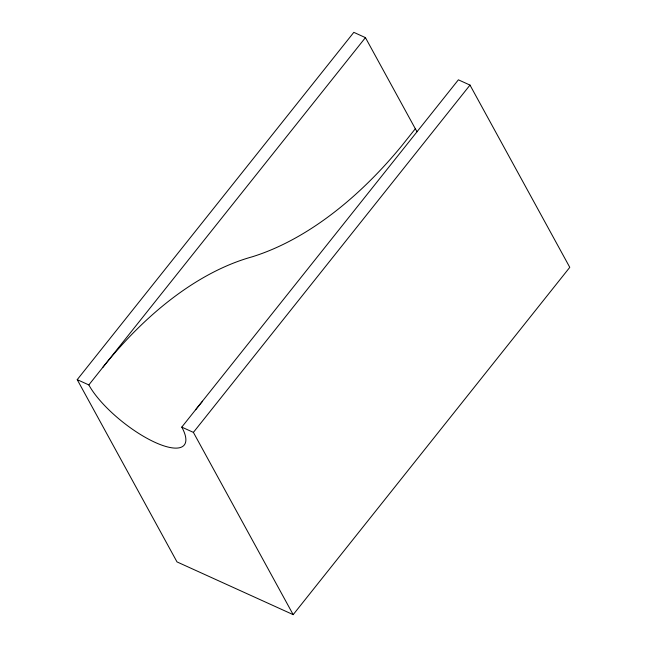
<?xml version="1.0" encoding="UTF-8"?>
<svg xmlns="http://www.w3.org/2000/svg" width="647" height="647" viewBox="0 0 647 647"><rect width="100%" height="100%" fill="white"/><g stroke="black" fill="none" stroke-linecap="round" stroke-linejoin="round"><path stroke-width="0.97" d="M77.219 379.652L88.833 384.925A62.597 20.34 38.5 0 0 155.264 442.475A62.597 20.34 38.5 0 0 181.775 427.117L458.383 79.816L469.997 85.089L569.781 267.348L293.18 614.65L177.003 561.911L77.219 379.652L353.82 32.35L365.434 37.623L415.325 128.753A62.597 20.34 38.5 0 0 417.08 131.745M88.833 384.925L365.434 37.623M415.325 128.753L401.496 146.117A347.221 201.039 -65.6 0 1 252.079 256.843A324.317 187.776 -65.6 0 0 102.663 367.561M293.18 614.65L193.396 432.39L469.997 85.089M181.775 427.117L193.396 432.39M195.612 409.745A324.317 187.776 -65.6 0 1 202.576 401.213"/></g></svg>
